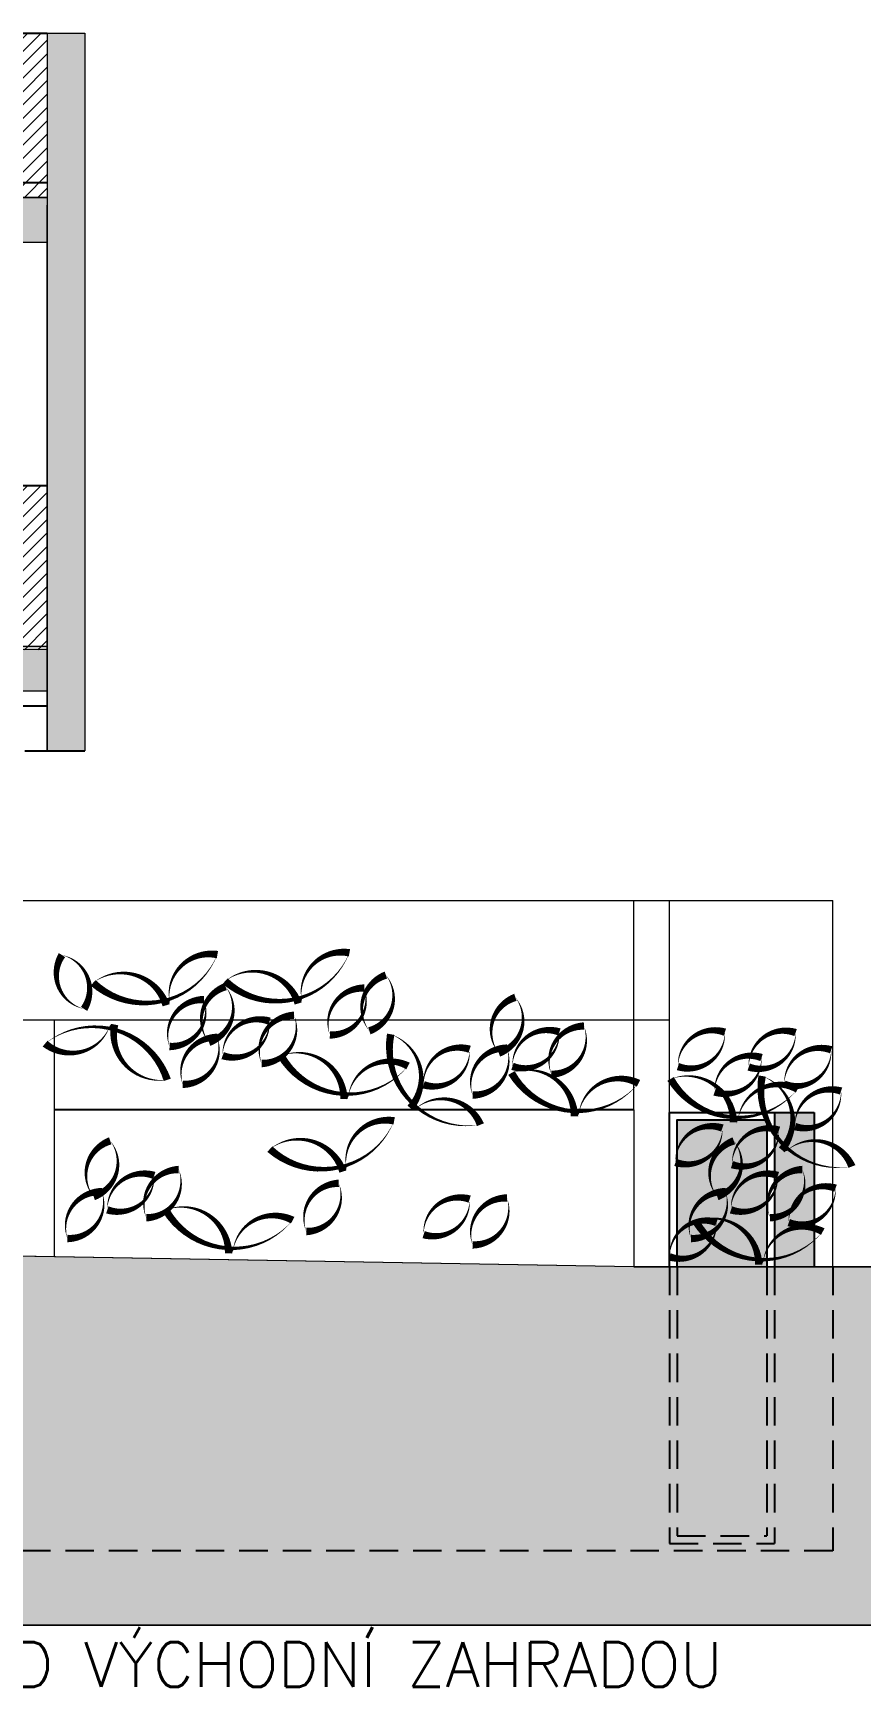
# Model space of a CAD drawing. Header units: metres. Extents: x -442 to 316, y -503 to 125.
# Drawn here: x 293.97 to 299.5, y -299.41 to -288.35 of the extents above; entities that cross this region are included whole.
import ezdxf

# ---------------------------------------------------------------- set-up
doc = ezdxf.new("R2010")
doc.units = ezdxf.units.M
doc.linetypes.add('DASHED', pattern=[19.05, 12.7, -6.35])
doc.layers.add('FLOATING-WINDOWS', color=2, linetype='Continuous', plot=False)
for name, color, linetype in [('SRAFA', 251, 'Continuous'), ('SRAFY', 3, 'Continuous'), ('SRAFY-TERÉN', 253, 'Continuous'), ('zariz.predmety', 203, 'Continuous'), ('ZDIVO', 1, 'Continuous')]:
    doc.layers.add(name, color=color, linetype=linetype)
doc.layers.add('Standard', color=7, linetype='Continuous', lineweight=25)
doc.styles.add('ROMANS', font='romans.shx', dxfattribs={"width": 0.7})

msp = doc.modelspace()

# ---------------------------------------------------------------- hatches: boundary and pattern name
at = {"layer": 'SRAFA', "linetype": 'Continuous', "lineweight": 0}
h = msp.add_hatch(color=256, dxfattribs=at)
h.dxf.hatch_style = 1
h.paths.add_polyline_path([(283.094055, -289.446843), (294.064055, -289.446843), (294.064055, -289.746843), (283.094055, -289.746843)])
h = msp.add_hatch(color=256, dxfattribs=at)
h.dxf.hatch_style = 1
h.paths.add_polyline_path([(283.094055, -292.446843), (294.064055, -292.446843), (294.064055, -292.746843), (283.094055, -292.746843)])
at = {"layer": 'SRAFA', "linetype": 'Continuous'}
for points in [[(298.874055, -296.596843), (298.874055, -295.614843), (298.274055, -295.614843), (298.274055, -296.596843)], [(299.189055, -295.564843), (298.924055, -295.564843), (298.924055, -296.596843), (299.189055, -296.596843)]]:
    msp.add_hatch(color=256, dxfattribs=at).paths.add_polyline_path(points)
at = {"layer": 'SRAFA', "linetype": 'Continuous', "lineweight": 0, "ltscale": 20}
msp.add_hatch(color=256, dxfattribs=at).paths.add_polyline_path([(278.201797, -296.346843), (278.201797, -298.994483), (301.130435, -298.994483), (301.130435, -296.596843), (297.984055, -296.596843), (294.112637, -296.530733), (290.678398, -296.472088), (286.694055, -296.086843), (283.344055, -296.086843)])
at = {"layer": 'SRAFY-TERÉN', "linetype": 'Continuous', "lineweight": 0, "ltscale": 20}
h = msp.add_hatch(dxfattribs=at)
h.set_pattern_fill('ANSI31', color=256, scale=0.02, style=0)
h.paths.add_polyline_path([(283.094055, -288.346843), (294.064055, -288.346843), (294.064055, -289.446843), (283.094055, -289.421843)])
h = msp.add_hatch(dxfattribs=at)
h.set_pattern_fill('ANSI31', color=256, scale=0.02, style=0)
h.set_pattern_definition([(45, (0, -3.025), (-0.044901281, 0.044901281), [])])
h.paths.add_polyline_path([(283.094055, -291.371843), (294.064055, -291.371843), (294.064055, -292.471843), (283.094055, -292.446843)])
at = {"layer": 'ZDIVO', "linetype": 'Continuous', "lineweight": 0}
h = msp.add_hatch(color=254, dxfattribs=at)
h.dxf.hatch_style = 1
h.paths.add_polyline_path([(294.314055, -288.346843), (294.064055, -288.346843), (294.064055, -293.146843), (294.314055, -293.146843)])

# ---------------------------------------------------------------- linework, layer by layer
for p, q in [((283.094055, -288.346843), (294.064055, -288.346843)), ((291.800055, -289.346843), (294.064055, -289.346843)), ((283.094055, -291.371843), (294.064055, -291.371843)), ((293.504055, -292.846843), (294.064055, -292.846843)), ((293.914055, -293.146843), (294.314055, -293.146843))]:
    msp.add_line(p, q)
at = {"layer": 'FLOATING-WINDOWS', "linetype": 'Continuous', "lineweight": 0, "ltscale": 20}
for points in [[(283.094055, -288.346843), (294.064055, -288.346843), (294.064055, -289.446843), (283.094055, -289.421843)], [(283.094055, -291.371843), (294.064055, -291.371843), (294.064055, -292.471843), (283.094055, -292.446843)]]:
    msp.add_lwpolyline(points, close=True, dxfattribs=at)
at = {"layer": 'SRAFA', "linetype": 'Continuous', "lineweight": 0, "ltscale": 20}
for p, q in [((294.112637, -294.946843), (297.984055, -294.946843)), ((301.130435, -298.994483), (278.201797, -298.994483))]:
    msp.add_line(p, q, dxfattribs=at)
at = {"layer": 'SRAFA', "linetype": 'Continuous', "lineweight": 0}
for points in [[(283.094055, -289.446843), (294.064055, -289.446843), (294.064055, -289.746843), (283.094055, -289.746843)], [(283.094055, -292.446843), (294.064055, -292.446843), (294.064055, -292.746843), (283.094055, -292.746843)]]:
    msp.add_lwpolyline(points, close=True, dxfattribs=at)
at = {"layer": 'SRAFA', "linetype": 'Continuous', "lineweight": 0, "ltscale": 20, "flags": 128}
msp.add_lwpolyline([(278.201797, -296.346843), (278.201797, -298.994483), (301.130435, -298.994483), (301.130435, -296.596843), (297.984055, -296.596843), (294.112637, -296.530733), (290.678398, -296.472088), (286.694055, -296.086843), (283.344055, -296.086843)], close=True, dxfattribs=at)
at = {"layer": 'SRAFY', "linetype": 'Continuous', "lineweight": 0, "ltscale": 20}
for p, q in [((293.504055, -294.146843), (299.314055, -294.146843)), ((297.984055, -294.946843), (297.984055, -294.146843)), ((298.224055, -294.946843), (298.224055, -294.146843)), ((299.314055, -296.596843), (299.314055, -294.146843))]:
    msp.add_line(p, q, dxfattribs=at)
at = {"layer": 'SRAFY', "linetype": 'Continuous'}
for p, q in [((297.984055, -295.546843), (294.112637, -295.546843)), ((298.224055, -295.564843), (299.189055, -295.564843)), ((299.189055, -295.564843), (299.189055, -296.596843))]:
    msp.add_line(p, q, dxfattribs=at)
at = {"layer": 'SRAFY', "linetype": 'DASHED', "ltscale": 0.015}
for p, q in [((298.224055, -296.596843), (298.224055, -298.446843)), ((298.274055, -296.596843), (298.274055, -298.396843)), ((298.874055, -296.596843), (298.874055, -298.396843)), ((298.924055, -296.596843), (298.924055, -298.446843)), ((299.314055, -296.596843), (299.314055, -298.496843)), ((298.274055, -298.396843), (298.874055, -298.396843)), ((299.314055, -298.496843), (283.344055, -298.496843)), ((298.224055, -298.446843), (298.924055, -298.446843))]:
    msp.add_line(p, q, dxfattribs=at)
at = {"layer": 'SRAFY', "linetype": 'Continuous'}
for points in [[(298.224055, -296.596843), (298.224055, -295.564843), (298.924055, -295.564843), (298.924055, -296.596843)], [(298.274055, -296.596843), (298.274055, -295.614843), (298.874055, -295.614843), (298.874055, -296.596843)]]:
    msp.add_lwpolyline(points, dxfattribs=at)
at = {"layer": 'zariz.predmety', "color": 253, "linetype": 'Continuous', "ltscale": 0.001}
for points in [[(294.162099, -294.512913, 0, 0, -0.520567051), (294.162099, -294.512913, 0, 0.05, -0.520567051), (294.309763, -294.872778, 0, 0.05, -0.520567051), (294.162099, -294.512913, 0.05, 0.05, 0)], [(294.370308, -294.69862, 0, 0, -0.520567051), (294.370308, -294.69862, 0, 0.05, -0.520567051), (294.858671, -294.848451, 0, 0.05, -0.520567051), (294.881772, -294.82677, 0, 0.05, -0.520567051), (295.201144, -294.509676, 0, 0.05, -0.520567051), (294.370308, -294.69862, 0.05, 0.05, 0)], [(295.252972, -294.686629, 0, 0, -0.520567051), (295.252972, -294.686629, 0, 0.05, -0.520567051), (295.741334, -294.83646, 0, 0.05, -0.520567051), (295.764436, -294.814779, 0, 0.05, -0.520567051), (296.083807, -294.497685, 0, 0.05, -0.520567051), (295.252972, -294.686629, 0.05, 0.05, 0)], [(296.216838, -295.019515, 0, 0, -0.520567051), (296.216838, -295.019515, 0, 0.05, -0.520567051), (296.327288, -294.646542, 0, 0.05, -0.520567051), (296.216838, -295.019515, 0.05, 0.05, 0)], [(295.145117, -295.096573, 0, 0, -0.520567051), (295.145117, -295.096573, 0, 0.05, -0.520567051), (295.255567, -294.723601, 0, 0.05, -0.520567051), (295.145117, -295.096573, 0.05, 0.05, 0)], [(295.95281, -295.047173, 0, 0, -0.520567051), (295.95281, -295.047173, 0, 0.05, -0.520567051), (296.182755, -294.733432, 0, 0.05, -0.520567051), (295.95281, -295.047173, 0.05, 0.05, 0)], [(294.88109, -295.124232, 0, 0, -0.520567051), (294.88109, -295.124232, 0, 0.05, -0.520567051), (295.111034, -294.810491, 0, 0.05, -0.520567051), (294.88109, -295.124232, 0.05, 0.05, 0)], [(297.08221, -295.168447, 0, 0, -0.520567051), (297.08221, -295.168447, 0, 0.05, -0.520567051), (297.19266, -294.795474, 0, 0.05, -0.520567051), (297.08221, -295.168447, 0.05, 0.05, 0)], [(294.866038, -295.347145, 0, 0, -0.520567051), (294.866038, -295.347145, 0, 0.05, -0.520567051), (294.513583, -294.977385, 0, 0.05, -0.520567051), (294.482825, -294.984978, 0, 0.05, -0.520567051), (294.049096, -295.105087, 0, 0.05, -0.520567051), (294.866038, -295.347145, 0.05, 0.05, 0)], [(295.236296, -295.185241, 0, 0, -0.520567051), (295.236296, -295.185241, 0, 0.05, -0.520567051), (295.54977, -294.954932, 0, 0.05, -0.520567051), (295.236296, -295.185241, 0.05, 0.05, 0)], [(295.49646, -295.238063, 0, 0, -0.520567051), (295.49646, -295.238063, 0, 0.05, -0.520567051), (295.713712, -294.915402, 0, 0.05, -0.520567051), (295.49646, -295.238063, 0.05, 0.05, 0)], [(297.433553, -295.309936, 0, 0, -0.520567051), (297.433553, -295.309936, 0, 0.05, -0.520567051), (297.650805, -294.987276, 0, 0.05, -0.520567051), (297.433553, -295.309936, 0.05, 0.05, 0)], [(294.969609, -295.376919, 0, 0, -0.520567051), (294.969609, -295.376919, 0, 0.05, -0.520567051), (295.199554, -295.063178, 0, 0.05, -0.520567051), (294.969609, -295.376919, 0.05, 0.05, 0)], [(296.35933, -295.042138, 0, 0, -0.520567051), (296.35933, -295.042138, 0, 0.05, -0.520567051), (296.490654, -295.535799, 0, 0.05, -0.520567051), (296.521276, -295.543927, 0, 0.05, -0.520567051), (296.959344, -295.647094, 0, 0.05, -0.520567051), (296.35933, -295.042138, 0.05, 0.05, 0)], [(297.173389, -295.257114, 0, 0, -0.520567051), (297.173389, -295.257114, 0, 0.05, -0.520567051), (297.486862, -295.026805, 0, 0.05, -0.520567051), (297.173389, -295.257114, 0.05, 0.05, 0)], [(298.279867, -295.258665, 0, 0, -0.520567051), (298.279867, -295.258665, 0, 0.05, -0.520567051), (298.59334, -295.028356, 0, 0.05, -0.520567051), (298.279867, -295.258665, 0.05, 0.05, 0)], [(298.752419, -295.26139, 0, 0, -0.520567051), (298.752419, -295.26139, 0, 0.05, -0.520567051), (299.065892, -295.031081, 0, 0.05, -0.520567051), (298.752419, -295.26139, 0.05, 0.05, 0)], [(295.626041, -295.185534, 0, 0, -0.520567051), (295.626041, -295.185534, 0, 0.05, -0.520567051), (296.046962, -295.474969, 0, 0.05, -0.520567051), (296.075504, -295.461218, 0, 0.05, -0.520567051), (296.475292, -295.254537, 0, 0.05, -0.520567051), (295.626041, -295.185534, 0.05, 0.05, 0)], [(296.579529, -295.380375, 0, 0, -0.520567051), (296.579529, -295.380375, 0, 0.05, -0.520567051), (296.887244, -295.142426, 0, 0.05, -0.520567051), (296.579529, -295.380375, 0.05, 0.05, 0)], [(296.906702, -295.448792, 0, 0, -0.520567051), (296.906702, -295.448792, 0, 0.05, -0.520567051), (297.136647, -295.135052, 0, 0.05, -0.520567051), (296.906702, -295.448792, 0.05, 0.05, 0)], [(298.524674, -295.428237, 0, 0, -0.520567051), (298.524674, -295.428237, 0, 0.05, -0.520567051), (298.838148, -295.197928, 0, 0.05, -0.520567051), (298.524674, -295.428237, 0.05, 0.05, 0)], [(298.990668, -295.376721, 0, 0, -0.520567051), (298.990668, -295.376721, 0, 0.05, -0.520567051), (299.304142, -295.146412, 0, 0.05, -0.520567051), (298.990668, -295.376721, 0.05, 0.05, 0)], [(297.166783, -295.301157, 0, 0, -0.520567051), (297.166783, -295.301157, 0, 0.05, -0.520567051), (297.587704, -295.590592, 0, 0.05, -0.520567051), (297.616246, -295.576841, 0, 0.05, -0.520567051), (298.016034, -295.37016, 0, 0.05, -0.520567051), (297.166783, -295.301157, 0.05, 0.05, 0)], [(298.230294, -295.341068, 0, 0, -0.520567051), (298.230294, -295.341068, 0, 0.05, -0.520567051), (298.651215, -295.630503, 0, 0.05, -0.520567051), (298.679757, -295.616751, 0, 0.05, -0.520567051), (299.079545, -295.410071, 0, 0.05, -0.520567051), (298.230294, -295.341068, 0.05, 0.05, 0)], [(298.842002, -295.321629, 0, 0, -0.520567051), (298.842002, -295.321629, 0, 0.05, -0.520567051), (298.973326, -295.81529, 0, 0.05, -0.520567051), (299.003947, -295.823417, 0, 0.05, -0.520567051), (299.442016, -295.926585, 0, 0.05, -0.520567051), (298.842002, -295.321629, 0.05, 0.05, 0)], [(299.062201, -295.659865, 0, 0, -0.520567051), (299.062201, -295.659865, 0, 0.05, -0.520567051), (299.369916, -295.421917, 0, 0.05, -0.520567051), (299.062201, -295.659865, 0.05, 0.05, 0)], [(295.551733, -295.810272, 0, 0, -0.520567051), (295.551733, -295.810272, 0, 0.05, -0.520567051), (296.040096, -295.960103, 0, 0.05, -0.520567051), (296.063197, -295.938423, 0, 0.05, -0.520567051), (296.382569, -295.621329, 0, 0.05, -0.520567051), (295.551733, -295.810272, 0.05, 0.05, 0)], [(298.263289, -295.899625, 0, 0, -0.520567051), (298.263289, -295.899625, 0, 0.05, -0.520567051), (298.576763, -295.669316, 0, 0.05, -0.520567051), (298.263289, -295.899625, 0.05, 0.05, 0)], [(294.374097, -296.128053, 0, 0, -0.520567051), (294.374097, -296.128053, 0, 0.05, -0.520567051), (294.484546, -295.755081, 0, 0.05, -0.520567051), (294.374097, -296.128053, 0.05, 0.05, 0)], [(298.542669, -296.128053, 0, 0, -0.520567051), (298.542669, -296.128053, 0, 0.05, -0.520567051), (298.653119, -295.755081, 0, 0.05, -0.520567051), (298.542669, -296.128053, 0.05, 0.05, 0)], [(298.641582, -295.914076, 0, 0, -0.520567051), (298.641582, -295.914076, 0, 0.05, -0.520567051), (298.955055, -295.683767, 0, 0.05, -0.520567051), (298.641582, -295.914076, 0.05, 0.05, 0)], [(294.465276, -296.216721, 0, 0, -0.520567051), (294.465276, -296.216721, 0, 0.05, -0.520567051), (294.778749, -295.986412, 0, 0.05, -0.520567051), (294.465276, -296.216721, 0.05, 0.05, 0)], [(294.72544, -296.269543, 0, 0, -0.520567051), (294.72544, -296.269543, 0, 0.05, -0.520567051), (294.942691, -295.946882, 0, 0.05, -0.520567051), (294.72544, -296.269543, 0.05, 0.05, 0)], [(298.633848, -296.216721, 0, 0, -0.520567051), (298.633848, -296.216721, 0, 0.05, -0.520567051), (298.947322, -295.986412, 0, 0.05, -0.520567051), (298.633848, -296.216721, 0.05, 0.05, 0)], [(298.894012, -296.269543, 0, 0, -0.520567051), (298.894012, -296.269543, 0, 0.05, -0.520567051), (299.111264, -295.946882, 0, 0.05, -0.520567051), (298.894012, -296.269543, 0.05, 0.05, 0)], [(294.198589, -296.408399, 0, 0, -0.520567051), (294.198589, -296.408399, 0, 0.05, -0.520567051), (294.428533, -296.094658, 0, 0.05, -0.520567051), (294.198589, -296.408399, 0.05, 0.05, 0)], [(295.795222, -296.361706, 0, 0, -0.520567051), (295.795222, -296.361706, 0, 0.05, -0.520567051), (296.012474, -296.039046, 0, 0.05, -0.520567051), (295.795222, -296.361706, 0.05, 0.05, 0)], [(298.367161, -296.408399, 0, 0, -0.520567051), (298.367161, -296.408399, 0, 0.05, -0.520567051), (298.597106, -296.094658, 0, 0.05, -0.520567051), (298.367161, -296.408399, 0.05, 0.05, 0)], [(299.019876, -296.301834, 0, 0, -0.520567051), (299.019876, -296.301834, 0, 0.05, -0.520567051), (299.33335, -296.071525, 0, 0.05, -0.520567051), (299.019876, -296.301834, 0.05, 0.05, 0)], [(294.855021, -296.217014, 0, 0, -0.520567051), (294.855021, -296.217014, 0, 0.05, -0.520567051), (295.275942, -296.506449, 0, 0.05, -0.520567051), (295.304483, -296.492698, 0, 0.05, -0.520567051), (295.704271, -296.286017, 0, 0.05, -0.520567051), (294.855021, -296.217014, 0.05, 0.05, 0)], [(296.579529, -296.382441, 0, 0, -0.520567051), (296.579529, -296.382441, 0, 0.05, -0.520567051), (296.887244, -296.144492, 0, 0.05, -0.520567051), (296.579529, -296.382441, 0.05, 0.05, 0)], [(296.906702, -296.450858, 0, 0, -0.520567051), (296.906702, -296.450858, 0, 0.05, -0.520567051), (297.136647, -296.137118, 0, 0.05, -0.520567051), (296.906702, -296.450858, 0.05, 0.05, 0)], [(298.224002, -296.530808, 0, 0, -0.520567051), (298.224002, -296.530808, 0, 0.05, -0.520567051), (298.537475, -296.300499, 0, 0.05, -0.520567051), (298.224002, -296.530808, 0.05, 0.05, 0)], [(298.398397, -296.29283, 0, 0, -0.520567051), (298.398397, -296.29283, 0, 0.05, -0.520567051), (298.819318, -296.582265, 0, 0.05, -0.520567051), (298.847859, -296.568513, 0, 0.05, -0.520567051), (299.247647, -296.361833, 0, 0.05, -0.520567051), (298.398397, -296.29283, 0.05, 0.05, 0)]]:
    msp.add_lwpolyline(points, format="xyseb", close=True, dxfattribs=at)
at = {"layer": 'ZDIVO', "color": 254, "linetype": 'Continuous', "lineweight": 0}
for p, q in [((294.064055, -288.346843), (294.314055, -288.346843)), ((294.064055, -288.346843), (294.064055, -293.146843)), ((294.314055, -288.346843), (294.314055, -293.146843)), ((294.064055, -293.146843), (294.064055, -289.496843))]:
    msp.add_line(p, q, dxfattribs=at)
at = {"layer": 'ZDIVO', "linetype": 'Continuous', "lineweight": 0}
for p, q in [((293.872637, -294.946843), (294.112637, -294.946843)), ((294.112637, -296.530733), (294.112637, -294.946843)), ((297.984055, -294.946843), (298.224055, -294.946843)), ((297.984055, -295.546843), (297.984055, -294.946843)), ((298.224055, -296.596843), (298.224055, -294.946843)), ((297.984055, -295.546843), (297.984055, -296.596843)), ((297.984055, -295.546843), (297.984055, -296.596843)), ((297.984055, -296.596843), (290.678398, -296.472088)), ((297.984055, -296.596843), (301.130435, -296.596843))]:
    msp.add_line(p, q, dxfattribs=at)

# ---------------------------------------------------------------- texts
at = {"layer": 'Standard', "color": 7, "linetype": 'ByBlock', "style": 'ROMANS'}
msp.add_text('POHLED VÝCHODNÍ ZAHRADOU', height=0.3, dxfattribs=at).set_placement((292.534632, -299.406988))

doc.saveas('drawing.dxf')
